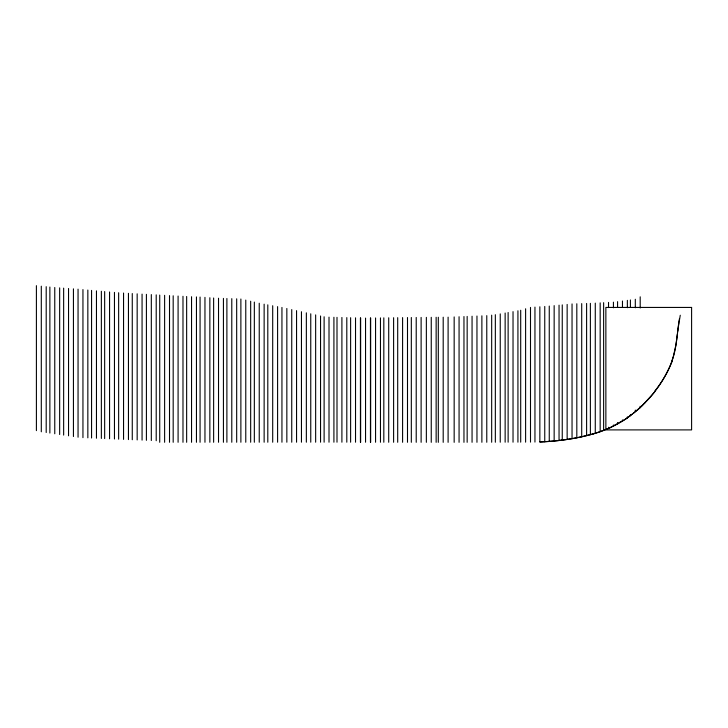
<?xml version="1.0" encoding="UTF-8"?>
<svg xmlns="http://www.w3.org/2000/svg" width="728" height="728" viewBox="0 0 728 728"><rect width="100%" height="100%" fill="white"/><g stroke="black" fill="none" stroke-linecap="round" stroke-linejoin="round"><path stroke-width="1.09" d="M539.848 306.779L539.848 441.951A227.318 227.318 0 0 0 568.977 439.148A242.897 242.897 0 0 0 578.077 437.464L581.708 436.709L581.708 303.603M677.604 332.095L677.786 330.339M677.477 333.233L678.724 322.904M677.504 332.978L675.957 344.881L673.254 356.911M677.359 334.298L676.63 340.449M677.804 330.212L680.261 315.242M676.567 340.886L675.73 346.137M678.86 322.031L679.497 318.564M675.657 346.574C672.945 363.727 664.391 379.288 653.844 392.847M673.127 357.33L671.835 361.316M654.763 391.655L651.624 395.595M653.571 393.193L642.415 405.405M651.342 395.932L651.06 396.269A88.079 88.079 0 0 1 648.639 398.999L645.108 402.684M642.26 405.578L633.606 413.113M645.054 402.739L640.695 407.134A57.603 57.603 0 0 1 637.755 409.791L635.69 411.466M632.222 414.205L628.701 416.889M628.346 417.144L625.097 419.437M624.733 419.683C599.69 435.945 569.105 440.422 539.848 441.951M610.328 427.6L625.78 418.973L635.307 411.775L635.307 410.091M593.602 433.779L581.708 436.709M640.203 407.034L640.203 407.616L640.203 406.251M640.203 296.824L640.203 308.017M635.307 299.272L635.307 307.771M630.403 299.954L630.403 307.343M630.403 414.642L630.403 415.724M627.363 300.364L627.363 307.716M627.363 416.871L627.363 417.954M622.467 301.01L622.467 307.271M622.467 419.91L622.467 421.166M617.572 301.656L617.572 307.307M617.572 422.549L617.572 423.996M613.431 302.166L613.431 307.789M613.431 425.006L613.431 426.135M608.535 302.411L608.535 307.607M608.535 427.254L608.535 428.392M603.63 302.666L603.63 430.403M600.172 302.857L600.172 431.677M595.277 303.121L595.277 433.278M590.381 303.33L590.381 434.671M586.604 303.449L586.604 435.608M576.813 303.758L576.813 437.719M572.044 303.922L572.044 438.611M567.148 304.431L567.148 439.421M562.253 304.877L562.253 440.121M559.049 305.169L559.049 440.522M554.154 305.614L554.154 441.041M549.258 306.06L549.258 441.45M544.753 306.452L544.753 441.741M534.953 307.098L534.953 442.078M530.503 307.416L530.503 442.133M525.607 308.772L525.607 442.16M520.702 310.264L520.702 442.169M517.927 310.756L517.927 442.178M513.031 311.63L513.031 442.187M508.126 312.494L508.126 442.196M505.141 313.022L505.141 442.205M500.245 313.895L500.245 442.224M495.34 314.696L495.34 442.242M491.673 315.169L491.673 442.251M486.777 315.624L486.777 442.269M481.881 315.825L481.881 442.287M476.958 316.016L476.958 442.296M472.062 316.216L472.062 442.306M467.158 316.407L467.158 442.315M463.964 316.534L463.964 442.324M459.068 316.726L459.068 442.324M454.163 316.917L454.163 442.333M448.102 317.153L448.102 442.333M443.197 317.199L443.197 442.333M438.301 317.244L438.301 442.333M436.145 317.262L436.145 442.324M431.249 317.308L431.249 442.324M426.353 317.353L426.353 442.315M421.121 317.408L421.121 442.315M416.216 317.454L416.216 442.306M411.32 317.499L411.32 442.296M407.498 317.535L407.498 442.296M402.593 317.59L402.593 442.287M397.697 317.654L397.697 442.278M393.611 317.708L393.611 442.269M388.716 317.772L388.716 442.26M383.82 317.836L383.82 442.251M380.462 317.881L380.462 442.251M375.566 317.945L375.566 442.242M370.661 318L370.661 442.233M370.443 318.009L370.443 442.233M365.547 318.072L365.547 442.224M360.642 317.963L360.642 442.224M360.424 317.954L360.424 442.224M355.528 317.827L355.528 442.214M350.623 317.699L350.623 442.214M346.801 317.599L346.801 442.205M341.905 317.472L341.905 442.205M337 317.344L337 442.205M333.915 317.262L333.915 442.205M329.011 317.135L329.011 442.205M324.115 316.771L324.115 442.205M320.548 315.979L320.548 442.205M315.652 314.887L315.652 442.205M310.756 313.795L310.756 442.205M306.351 312.822L306.351 442.205M301.456 311.73L301.456 442.205M296.56 310.638L296.56 442.214M291.746 309.573L291.746 442.214M286.841 308.481L286.841 442.214M281.945 307.444L281.945 442.224M277.596 306.615L277.596 442.224M272.7 305.724L272.7 442.224M267.804 304.832L267.804 442.233M264.137 304.168L264.137 442.233M259.241 303.23L259.241 442.242M254.336 302.084L254.336 442.242M250.669 301.228L250.669 442.251M245.773 300.082L245.773 442.251M240.877 299.008L240.877 442.251M236.682 298.817L236.682 442.26M231.786 298.653L231.786 442.26M226.89 298.498L226.89 442.269M223.432 298.389L223.432 442.269M218.527 298.225L218.527 442.269M213.632 298.007L213.632 442.278M209.855 297.725L209.855 442.278M204.959 297.361L204.959 442.278M200.064 297.051L200.064 442.278M196.451 296.906L196.451 442.287M191.546 296.724L191.546 442.287M186.65 296.478L186.65 442.287M182.983 296.287L182.983 442.287M178.087 296.032L178.087 442.287M173.182 295.786L173.182 442.287M169.515 295.595L169.515 442.287M164.619 295.322L164.619 442.287M159.723 295.077L159.723 442.287M156.211 294.858L156.211 440.704M151.315 294.594L151.315 440.504M146.41 294.33L146.41 440.313M142.069 294.103L142.069 440.131M137.164 293.821L137.164 439.93M132.268 293.539L132.268 439.739M128.447 293.32L128.447 439.585M123.551 293.038L123.551 439.384M118.646 292.738L118.646 439.175M114.46 292.383L114.46 438.993M109.564 291.964L109.564 438.784M104.659 291.555L104.659 438.575M101.356 291.273L101.356 438.429M96.46 290.854L96.46 438.22M91.564 290.399L91.564 438.01M87.842 290.044L87.842 437.846M82.947 289.571L82.947 437.637M78.051 289.153L78.051 437.219M73.437 288.834L73.437 436.536M68.541 288.488L68.541 435.817M63.645 288.142L63.645 435.089M59.66 287.86L59.66 434.507M54.764 287.505L54.764 433.779M49.868 287.032L49.868 433.06M46.201 286.668L46.201 432.514M41.296 286.195L41.296 431.795M36.4 285.667L36.4 430.63M610.328 427.591A125.88 125.88 0 0 1 593.602 433.788M672.108 361.425A116.152 116.152 0 0 1 654.527 391.473M691.6 307.434L605.869 307.434L605.869 429.902L691.6 429.902L691.6 307.434"/></g></svg>
